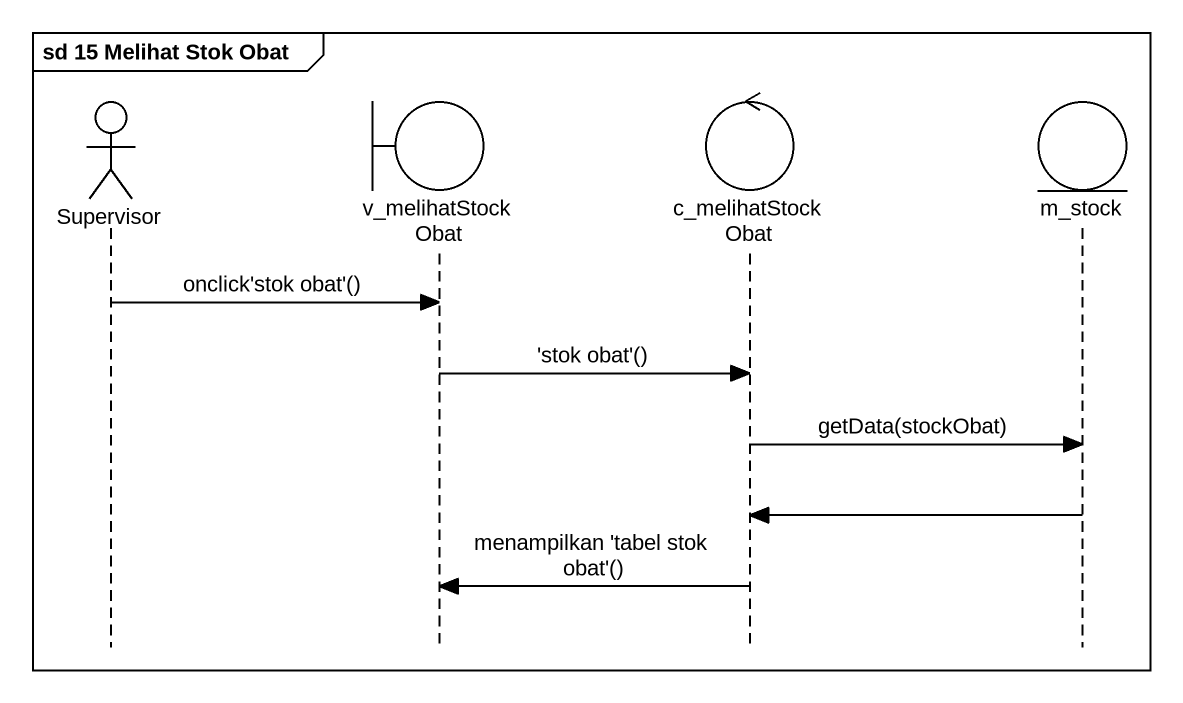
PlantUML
@startuml
mainframe sd 15 Melihat Stok Obat
hide footbox
actor Supervisor
boundary v_melihatStockObat
control c_melihatStockObat
entity m_stock

Supervisor -> v_melihatStockObat : onclick'stok obat'()
v_melihatStockObat -> c_melihatStockObat : 'stok obat'()
c_melihatStockObat -> m_stock : getData(stockObat)
m_stock -> c_melihatStockObat
c_melihatStockObat -> v_melihatStockObat : menampilkan 'tabel stok obat'()
@enduml
